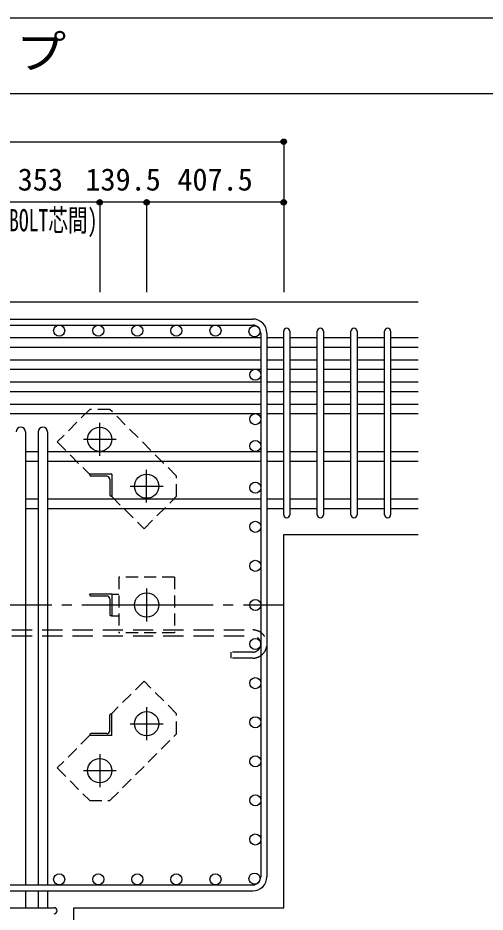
# Model space of a CAD drawing. Units: millimetres at full size, sheet at 1:30; details may follow other scales. Extents: x -5973 to 5954, y -4195 to 4201.
# Drawn here: x 662 to 2051, y 1543 to 4201 of the extents above; entities that cross this region are included whole.
import ezdxf
from ezdxf.enums import TextEntityAlignment as Align

# ---------------------------------------------------------------- set-up
doc = ezdxf.new("R2010")
doc.units = ezdxf.units.MM
doc.header["$LTSCALE"] = 30
doc.header["$PDMODE"] = 32
doc.header["$PDSIZE"] = 15
for name, pattern in [('CHAIN1', [8, 5, -1, 1, -1]), ('DASHED1', [1.8, 1.2, -0.6]), ('DASHED2', [3, 2, -1])]:
    doc.linetypes.add(name, pattern=pattern)
for name, color, linetype in [('0-1_躯体線', 2, 'Continuous'), ('0-2_アンカーボルト', 4, 'CHAIN1'), ('0-3_立上り筋', 3, 'Continuous'), ('0-4_フープ筋', 7, 'Continuous'), ('0-5_基礎梁筋', 7, 'Continuous'), ('0-6_スタラップ筋', 7, 'Continuous'), ('0-7_文字', 4, 'Continuous'), ('0-9_プレート', 4, 'DASHED1'), ('0-A_アングル', 4, 'Continuous'), ('0-C', 7, 'DASHED2'), ('0-D_寸法', 4, 'Continuous'), ('6-7_文字', 7, 'Continuous'), ('F-0_枠', 6, 'Continuous')]:
    doc.layers.add(name, color=color, linetype=linetype)
doc.styles.add('ＭＳ ゴシック', font='')
doc.styles.get('ＭＳ ゴシック').set_extended_font_data('MS Gothic')

msp = doc.modelspace()

# ---------------------------------------------------------------- linework, layer by layer
at = {"layer": '0-1_躯体線'}
for p, q in [((1852.44, 3356.03), (-347.56, 3356.03)), ((1452.44, 2665.03), (1852.44, 2665.03)), ((1452.44, 1556.03), (1452.44, 2665.03))]:
    msp.add_line(p, q, dxfattribs=at)
msp.add_lwpolyline([(828.44, 1156.03), (828.44, 1556.03), (1452.44, 1556.03)], dxfattribs=at)
at = {"layer": '0-2_アンカーボルト'}
for p, q in [((905.44, 2899.83), (905.44, 2997.33)), ((856.64, 2948.53), (954.14, 2948.53)), ((1044.94, 2760.33), (1044.94, 2857.83)), ((996.14, 2809.03), (1093.64, 2809.03)), ((1044.94, 2504.83), (1044.94, 2407.33)), ((996.24, 2456.03), (1093.74, 2456.03)), ((1044.94, 2151.83), (1044.94, 2054.33)), ((996.24, 2103.03), (1093.74, 2103.03)), ((905.44, 2012.33), (905.44, 1914.83)), ((856.74, 1963.53), (954.24, 1963.53))]:
    msp.add_line(p, q, dxfattribs=at)
at = {"layer": '0-2_アンカーボルト', "color": 3, "linetype": 'Continuous'}
for centre in [(905.44, 2948.53), (1044.94, 2809.03), (1044.94, 2456.03), (1044.94, 2103.03), (905.44, 1963.53)]:
    msp.add_circle(centre, 36, dxfattribs=at)
at = {"layer": '0-3_立上り筋'}
for centre in [(784.81, 3271.53), (901, 3271.53), (1017.18, 3271.53), (1133.37, 3271.53), (1249.55, 3271.53), (1365.74, 3269.33), (1367.94, 3140.33), (1367.94, 3008.33), (1367.94, 2928.43), (1367.94, 2804.59), (1367.94, 2688.4), (1367.94, 2572.22), (1367.94, 2456.03), (1367.94, 2339.84), (1367.94, 2223.66), (1367.94, 2107.47), (1367.94, 1991.29), (1367.94, 1875.1), (1367.94, 1758.91), (784.81, 1640.53), (901, 1640.53), (1017.18, 1640.53), (1133.37, 1640.53), (1249.55, 1640.53), (1365.74, 1642.73)]:
    msp.add_circle(centre, 16.5, dxfattribs=at)
at = {"layer": '0-4_フープ筋'}
for p, q in [((-255.56, 3306.03), (1360.44, 3306.03)), ((-255.56, 3288.03), (1360.44, 3288.03)), ((1384.44, 3264.03), (1384.44, 1648.03)), ((1402.44, 3264.03), (1402.44, 1648.03)), ((-255.56, 1624.03), (1360.44, 1624.03)), ((-255.56, 1606.03), (1360.44, 1606.03))]:
    msp.add_line(p, q, dxfattribs=at)
for centre, radius, start, end in [((1360.44, 3264.03), 42, 0, 90), ((1360.44, 3264.03), 24, 0, 90), ((1360.44, 1648.03), 42, 270, 0), ((1360.44, 1648.03), 24, 270, 0)]:
    msp.add_arc(centre, radius, start, end, dxfattribs=at)
at = {"layer": '0-5_基礎梁筋'}
for p, q in [((116.44, 3250.83), (1384.44, 3250.83)), ((1402.44, 3250.83), (1452.44, 3250.83)), ((1470.44, 3250.83), (1552.44, 3250.83)), ((1570.44, 3250.83), (1652.44, 3250.83)), ((1670.44, 3250.83), (1752.44, 3250.83)), ((1770.44, 3250.83), (1852.44, 3250.83)), ((116.44, 3222.83), (1384.44, 3222.83)), ((1402.44, 3222.83), (1452.44, 3222.83)), ((1470.44, 3222.83), (1552.44, 3222.83)), ((1570.44, 3222.83), (1652.44, 3222.83)), ((1670.44, 3222.83), (1752.44, 3222.83)), ((1770.44, 3222.83), (1852.44, 3222.83)), ((116.44, 3184.83), (1384.44, 3184.83)), ((1402.44, 3184.83), (1452.44, 3184.83)), ((1470.44, 3184.83), (1552.44, 3184.83)), ((1570.44, 3184.83), (1652.44, 3184.83)), ((1670.44, 3184.83), (1752.44, 3184.83)), ((1770.44, 3184.83), (1852.44, 3184.83)), ((116.44, 3156.83), (1384.44, 3156.83)), ((1402.44, 3156.83), (1452.44, 3156.83)), ((1470.44, 3156.83), (1552.44, 3156.83)), ((1570.44, 3156.83), (1652.44, 3156.83)), ((1670.44, 3156.83), (1752.44, 3156.83)), ((1770.44, 3156.83), (1852.44, 3156.83)), ((116.44, 3118.83), (1384.44, 3118.83)), ((1402.44, 3118.83), (1452.44, 3118.83)), ((1470.44, 3118.83), (1552.44, 3118.83)), ((1570.44, 3118.83), (1652.44, 3118.83)), ((1670.44, 3118.83), (1752.44, 3118.83)), ((1770.44, 3118.83), (1852.44, 3118.83)), ((116.44, 3090.83), (1384.44, 3090.83)), ((1402.44, 3090.83), (1452.44, 3090.83)), ((1470.44, 3090.83), (1552.44, 3090.83)), ((1570.44, 3090.83), (1652.44, 3090.83)), ((1670.44, 3090.83), (1752.44, 3090.83)), ((1770.44, 3090.83), (1852.44, 3090.83)), ((116.44, 3052.83), (1384.44, 3052.83)), ((1402.44, 3052.83), (1452.44, 3052.83)), ((1470.44, 3052.83), (1552.44, 3052.83)), ((1570.44, 3052.83), (1652.44, 3052.83)), ((1670.44, 3052.83), (1752.44, 3052.83)), ((1770.44, 3052.83), (1852.44, 3052.83)), ((116.44, 3024.83), (1384.44, 3024.83)), ((1402.44, 3024.83), (1452.44, 3024.83)), ((1470.44, 3024.83), (1552.44, 3024.83)), ((1570.44, 3024.83), (1652.44, 3024.83)), ((1670.44, 3024.83), (1752.44, 3024.83)), ((1770.44, 3024.83), (1852.44, 3024.83)), ((684.44, 2970.53), (684.44, 1624.03)), ((722.44, 2970.53), (722.44, 1624.03)), ((750.44, 2970.53), (750.44, 1624.03)), ((684.44, 2911.93), (722.44, 2911.93)), ((750.44, 2911.93), (1384.44, 2911.93)), ((1402.44, 2911.93), (1452.44, 2911.93)), ((1470.44, 2911.93), (1552.44, 2911.93)), ((1570.44, 2911.93), (1652.44, 2911.93)), ((1670.44, 2911.93), (1752.44, 2911.93)), ((1770.44, 2911.93), (1852.44, 2911.93)), ((684.44, 2883.93), (722.44, 2883.93)), ((750.44, 2883.93), (1384.44, 2883.93)), ((1402.44, 2883.93), (1452.44, 2883.93)), ((1470.44, 2883.93), (1552.44, 2883.93)), ((1570.44, 2883.93), (1652.44, 2883.93)), ((1670.44, 2883.93), (1752.44, 2883.93)), ((1770.44, 2883.93), (1852.44, 2883.93)), ((684.44, 2771.03), (722.44, 2771.03)), ((750.44, 2771.03), (1384.44, 2771.03)), ((1402.44, 2771.03), (1452.44, 2771.03)), ((1470.44, 2771.03), (1552.44, 2771.03)), ((1570.44, 2771.03), (1652.44, 2771.03)), ((1670.44, 2771.03), (1752.44, 2771.03)), ((1770.44, 2771.03), (1852.44, 2771.03)), ((684.44, 2743.03), (722.44, 2743.03)), ((750.44, 2743.03), (1384.44, 2743.03)), ((1402.44, 2743.03), (1452.44, 2743.03)), ((1470.44, 2743.03), (1552.44, 2743.03)), ((1570.44, 2743.03), (1652.44, 2743.03)), ((1670.44, 2743.03), (1752.44, 2743.03)), ((1770.44, 2743.03), (1852.44, 2743.03)), ((684.44, 1606.03), (684.44, 1556.03)), ((722.44, 1606.03), (722.44, 1556.03)), ((750.44, 1606.03), (750.44, 1556.03))]:
    msp.add_line(p, q, dxfattribs=at)
for centre in [(670.44, 2970.53), (736.44, 2970.53)]:
    msp.add_arc(centre, 14, 0, 180, dxfattribs=at)
at = {"layer": '0-6_スタラップ筋'}
for p, q in [((1452.44, 2724.03), (1452.44, 3269.83)), ((1470.44, 3269.83), (1470.44, 2724.03)), ((1552.44, 2724.03), (1552.44, 3269.83)), ((1570.44, 3269.83), (1570.44, 2724.03)), ((1652.44, 2724.03), (1652.44, 3269.83)), ((1670.44, 3269.83), (1670.44, 2724.03)), ((1752.44, 2724.03), (1752.44, 3269.83)), ((1770.44, 3269.83), (1770.44, 2724.03)), ((335.44, 1556.03), (769.44, 1556.03))]:
    msp.add_line(p, q, dxfattribs=at)
for centre, start, end in [((1461.44, 3269.83), 0, 180), ((1561.44, 3269.83), 0, 180), ((1661.44, 3269.83), 0, 180), ((1761.44, 3269.83), 0, 180), ((1461.44, 2724.03), 180, 0), ((1561.44, 2724.03), 180, 0), ((1661.44, 2724.03), 180, 0), ((1761.44, 2724.03), 180, 0), ((769.44, 1547.03), 270, 90)]:
    msp.add_arc(centre, 9, start, end, dxfattribs=at)
at = {"layer": '0-9_プレート'}
for p, q in [((935.24, 3037.53), (875.84, 3037.53)), ((1133.93, 2838.83), (935.24, 3037.53)), ((1133.93, 2779.43), (1133.93, 2838.83)), ((940.94, 2778.63), (1037.03, 2682.53)), ((1037.03, 2682.53), (1133.93, 2779.43)), ((962.44, 2538.53), (962.44, 2373.53)), ((1127.44, 2538.53), (962.44, 2538.53)), ((1127.44, 2538.53), (1127.44, 2373.53)), ((940.94, 2488.53), (962.44, 2488.53)), ((940.94, 2423.53), (962.44, 2423.53)), ((1127.44, 2373.53), (962.44, 2373.53)), ((1133.94, 2073.23), (1133.94, 2132.63)), ((875.04, 2067.53), (778.94, 1971.43)), ((935.24, 1874.53), (1133.94, 2073.23)), ((778.94, 1971.43), (875.84, 1874.53)), ((875.84, 1874.53), (935.24, 1874.53))]:
    msp.add_line(p, q, dxfattribs=at)
for points in [[(875.84, 3037.53), (778.94, 2940.63), (875.04, 2844.53)], [(1133.94, 2132.63), (1037.04, 2229.53), (940.94, 2133.43)]]:
    msp.add_lwpolyline(points, dxfattribs=at)
at = {"layer": '0-A_アングル'}
for p, q in [((940.94, 2844.53), (875.94, 2844.53)), ((875.94, 2842.53), (875.94, 2844.53)), ((940.94, 2844.53), (940.94, 2779.53)), ((926.44, 2838.53), (879.94, 2838.53)), ((934.94, 2830.03), (934.94, 2783.53)), ((940.94, 2779.53), (938.94, 2779.53)), ((940.94, 2488.53), (875.94, 2488.53)), ((875.94, 2486.53), (875.94, 2488.53)), ((926.44, 2482.53), (879.94, 2482.53)), ((934.94, 2474.03), (934.94, 2427.53)), ((940.94, 2488.53), (940.94, 2423.53)), ((940.94, 2423.53), (938.94, 2423.53)), ((934.94, 2082.03), (934.94, 2128.53)), ((938.94, 2132.53), (940.94, 2132.53)), ((940.94, 2067.53), (940.94, 2132.53)), ((926.44, 2073.53), (879.94, 2073.53)), ((875.94, 2067.53), (875.94, 2069.53)), ((940.94, 2067.53), (875.94, 2067.53))]:
    msp.add_line(p, q, dxfattribs=at)
for centre, radius, start, end in [((879.94, 2842.53), 4, 180, 270), ((926.44, 2830.03), 8.5, 0, 90), ((938.94, 2783.53), 4, 180, 270), ((879.94, 2486.53), 4, 180, 270), ((926.44, 2474.03), 8.5, 0, 90), ((938.94, 2427.53), 4, 180, 270), ((938.94, 2128.53), 4, 90, 180), ((879.94, 2069.53), 4, 90, 180), ((926.44, 2082.03), 8.5, 270, 0)]:
    msp.add_arc(centre, radius, start, end, dxfattribs=at)
at = {"layer": '0-C'}
for p, q in [((-255.56, 2381.84), (1360.44, 2381.84)), ((-255.56, 2363.84), (1360.44, 2363.84)), ((1296.44, 2297.84), (1296.44, 2315.84)), ((1360.44, 2315.84), (1296.44, 2315.84)), ((1360.44, 2297.84), (1296.44, 2297.84))]:
    msp.add_line(p, q, dxfattribs=at)
for radius in [42, 24]:
    msp.add_arc((1360.44, 2339.84), radius, 270, 90, dxfattribs=at)
at = {"layer": '0-D_寸法'}
for p, q in [((-347.56, 3833.07), (1452.44, 3833.07)), ((-347.56, 3833.07), (1452.44, 3833.07)), ((905.44, 3653.07), (552.44, 3653.07)), ((1044.94, 3653.07), (905.44, 3653.07)), ((905.44, 3653.07), (905.44, 3386.03)), ((1452.44, 3653.07), (1044.94, 3653.07)), ((1044.94, 3653.07), (1044.94, 3386.03)), ((1452.44, 3653.07), (1452.44, 3386.03))]:
    msp.add_line(p, q, dxfattribs=at)
at = {"layer": '0-D_寸法', "linetype": 'CHAIN1'}
msp.add_line((-347.56, 2456.03), (1452.44, 2456.03), dxfattribs=at)
at = {"layer": '0-D_寸法'}
msp.add_lwpolyline([(1452.44, 3833.07), (1452.44, 3653.07), (1452.44, 3386.03)], dxfattribs=at)
for centre, radius in [((1452.44, 3833.07), 8), ((1452.44, 3833.07), 7.2), ((1452.44, 3833.07), 6.4), ((1452.44, 3833.07), 5.6), ((1452.44, 3833.07), 4.8), ((1452.44, 3833.07), 4), ((1452.44, 3833.07), 3.2), ((1452.44, 3833.07), 2.4), ((1452.44, 3833.07), 1.6), ((1452.44, 3833.07), 0.8), ((905.44, 3653.07), 8), ((905.44, 3653.07), 7.2), ((905.44, 3653.07), 6.4), ((905.44, 3653.07), 5.6), ((905.44, 3653.07), 4.8), ((905.44, 3653.07), 4), ((905.44, 3653.07), 3.2), ((905.44, 3653.07), 2.4), ((905.44, 3653.07), 1.6), ((905.44, 3653.07), 0.8), ((1044.94, 3653.07), 8), ((1044.94, 3653.07), 7.2), ((1044.94, 3653.07), 6.4), ((1044.94, 3653.07), 5.6), ((1044.94, 3653.07), 4.8), ((1044.94, 3653.07), 4), ((1044.94, 3653.07), 3.2), ((1044.94, 3653.07), 2.4), ((1044.94, 3653.07), 1.6), ((1044.94, 3653.07), 0.8), ((1452.44, 3653.07), 8), ((1452.44, 3653.07), 7.2), ((1452.44, 3653.07), 6.4), ((1452.44, 3653.07), 5.6), ((1452.44, 3653.07), 4.8), ((1452.44, 3653.07), 4), ((1452.44, 3653.07), 3.2), ((1452.44, 3653.07), 2.4), ((1452.44, 3653.07), 1.6), ((1452.44, 3653.07), 0.8)]:
    msp.add_circle(centre, radius, dxfattribs=at)
at = {"layer": '0-D_寸法', "color": 7}
for p in [(1452.44, 3833.07), (905.44, 3653.07), (1044.94, 3653.07), (1452.44, 3653.07)]:
    msp.add_point(p, dxfattribs=at)
at = {"layer": 'F-0_枠'}
msp.add_line((-5972.88, 4201.15), (5954.1, 4201.15), dxfattribs=at)
at = {"layer": 'F-0_枠', "color": 2}
msp.add_line((-5972.88, 3976.15), (3723.6, 3976.15), dxfattribs=at)

# ---------------------------------------------------------------- texts
at = {"layer": '0-7_文字', "style": 'ＭＳ ゴシック', "width": 0.65}
msp.add_text('(A.BOLT芯間)', height=65.98, dxfattribs=at).set_placement((548.18, 3546.94), align=Align.BOTTOM_LEFT)
at = {"layer": '0-D_寸法', "style": 'ＭＳ ゴシック'}
for s, p in [('353', (661.44, 3668.07)), ('139.5', (862.69, 3668.07)), ('407.5', (1136.19, 3668.07))]:
    msp.add_text(s, height=65.98, dxfattribs=at).set_placement(p, align=Align.BOTTOM_LEFT)
at = {"layer": '6-7_文字', "color": 2, "style": 'ＭＳ ゴシック', "width": 1.1}
msp.add_text('\u3000\u3000基礎梁主筋\u3000６本タイプ', height=98.97, dxfattribs=at).set_placement((-1124.64, 4021.15), align=Align.BOTTOM_LEFT)

doc.saveas('drawing.dxf')
